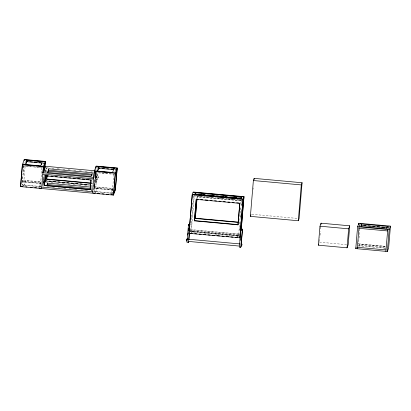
<?xml version="1.0" encoding="UTF-8"?>
<svg xmlns="http://www.w3.org/2000/svg" width="411" height="411" viewBox="0 0 411 411"><rect width="100%" height="100%" fill="white"/><g stroke="black" fill="none" stroke-linecap="round" stroke-linejoin="round"><path stroke-width="0.31" stroke-dasharray="2.06 1.54" d="M23.756 165.751L22.369 181.605L42.143 183.414M23.725 165.366L24.018 161.811M23.797 166.059L22.209 185.053L23.941 180.306L25.153 165.741M23.668 185.9L25.302 180.676L40.55 182.068L40.427 183.501L38.875 187.77M23.627 186.378L25.184 182.109L25.302 180.676M38.917 187.293L40.55 182.068M41.948 167.719L40.36 186.712L41.008 184.929M43.571 164.236L43.674 162.967L42.811 165.345M43.422 183.527L44.121 175.132M44.188 175.168L43.509 183.285L41.593 183.111M43.314 186.363L44.188 175.918M43.967 182.027L44.203 178.374M44.717 172.23L44.871 170.39M45.385 172.296L45.652 169.111L44.604 171.998M46.171 172.363L46.53 168.063L44.999 172.271M91.093 188.567L91.175 187.611M91.232 190.745L92.203 179.073M95.891 168.382L94.242 188.171L112.742 189.867M95.629 172.317L94.33 187.935L112.83 189.625M95.686 171.695L95.84 169.82M94.941 182.376L95.424 176.643L96.472 173.755L97.926 173.889L97.448 179.622L96.395 182.51L94.941 182.376L95.994 179.489L96.472 173.755M93.497 190.211L94.787 186.671L95.984 172.337L94.078 172.163M97.027 172.312L95.809 186.871L94.083 191.624L95.671 172.63L97.397 167.878M95.542 192.471L97.176 187.246L112.424 188.639L112.301 190.072L110.749 194.341M96.395 182.51L96.873 176.771L97.926 173.889M95.501 192.949L97.058 188.68L97.176 187.246M110.79 193.864L112.424 188.639M113.821 174.29L112.234 193.283L113.097 190.904M115.44 170.806L115.548 169.538L114.684 171.911M190.576 223.106L190.735 221.2M191.11 216.761L191.213 215.492M191.639 210.417L191.742 209.148M192.168 204.072L192.276 202.803M192.646 198.359L192.805 196.458M193.632 195.985L190.637 231.825L191.428 229.662L194.367 194.465M191.716 233.058L192.425 230.001L238.164 234.178L237.455 237.234L238.164 234.178M191.911 232.513L192.425 230.001M196.977 198.22L197.172 196.715L240.733 200.696L240.414 204.493M197.013 198.611L197.172 196.715M239.413 216.505L239.567 214.609M239.937 210.18L240.096 208.285M241.545 200.368L238.555 236.202L239.341 234.039M239.664 230.201L239.932 227M240.199 223.8L240.409 221.241M240.676 218.041L240.944 214.84M241.211 211.639L241.478 208.444M241.745 205.243L241.961 202.68M253.258 189.25L253.366 187.971M319.532 241.555L319.85 237.753M320.061 235.22L320.38 231.424M320.59 228.891L320.75 226.99M359.795 228.865L358.526 244.062L385.292 246.508M385.035 246.734L359.892 244.437L359.774 245.87L385.544 248.223M98.229 177.927L98.434 175.754L98.229 177.927L94.422 177.578M24.876 163.09L25.523 161.312M21.624 182.546L22.487 180.172L40.987 181.862M21.5 183.979L22.456 181.364L40.956 183.054M42.585 184.724L44.085 180.593M42.554 185.906L43.751 182.618M95.028 173.853L95.676 172.081M94.479 176.468L95.984 172.337M91.18 191.356L92.054 188.952M93.405 189.368L94.905 185.238L92.999 185.063M240.733 200.696L197.085 196.956M358.073 246.42L358.495 245.254L385.261 247.699M359.157 246.456L359.892 244.437M384.747 249.318L385.297 247.802M42.574 162.869L43.849 162.987M96.431 167.791L97.859 167.919M115.085 169.496L117.001 169.671M46.433 167.806L48.339 167.981M52.151 168.33L54.057 168.505M57.237 168.793L59.775 169.024M62.95 169.317L65.493 169.548M68.036 169.779L71.211 170.072M73.749 170.303L76.929 170.596M79.467 170.827L82.01 171.058M85.185 171.346L87.728 171.582M90.903 171.87L93.441 172.101M25.333 165.952L40.581 167.344M98.481 172.635L112.455 173.915M45.076 167.929L48.251 168.222M93.991 172.404L95.897 172.574M22.98 165.987L42.759 167.796M94.854 172.553L114.787 174.377M43.258 170.714L47.065 171.058M95.265 175.466L98.434 175.754M95.424 176.643L96.873 176.771M95.994 179.489L97.448 179.622M43.155 177.639L44.126 177.732M91.247 183.095L92.516 183.214L91.16 183.337M92.912 185.304L94.818 185.479M45.873 182.201L47.779 182.376M50.954 182.664L53.497 182.895M56.672 183.188L59.215 183.419M62.39 183.707L64.933 183.943M68.108 184.231L70.646 184.462M73.189 184.698L75.732 184.929M78.907 185.217L81.445 185.448M84.625 185.741L87.163 185.972M92.881 186.496L94.787 186.671M194.829 195.785L199.273 196.191M199.91 196.253L204.991 196.715M205.628 196.771L208.803 197.064M211.346 197.295L214.521 197.588M217.065 197.819L221.508 198.225M222.145 198.282L227.226 198.749M227.864 198.806L232.945 199.268M233.582 199.33L238.663 199.792M239.294 199.849L240.569 199.967M41.624 181.919L43.54 182.094M94.36 186.738L112.861 188.433M193.447 195.97L242.999 200.501M25.184 182.109L40.427 183.501M97.058 188.68L112.301 190.072M46.972 186.82L48.868 186.995M52.654 187.339L54.55 187.514M58.336 187.858L59.6 187.976M64.018 188.377L65.914 188.551M69.069 188.839L71.596 189.07M74.751 189.358L77.273 189.589M81.065 189.933L82.955 190.108M85.483 190.339L88.637 190.627M23.751 184.945L38.994 186.337M95.624 191.516L110.867 192.908M21.398 184.981L41.326 186.8M93.266 191.547L113.2 193.37M251.809 214.265L297.168 218.411M358.613 243.821L385.379 246.266M190.457 229.569L239.521 234.054M319.481 242.187L348.158 244.807M189.944 230.72L239.49 235.246M189.856 230.961L239.402 235.488M192.307 231.434L238.046 235.611M191.834 231.624L237.573 235.801M189.82 231.747L239.521 236.294M96.713 179.484L96.739 179.227L96.713 179.484"/><path stroke-width="0.62" d="M92.511 192.923L94.247 171.305L96.153 166.075L117.207 167.996L115.383 189.856L113.477 195.086L20.55 186.594L22.374 164.734L24.28 159.504L45.333 161.425L44.758 168.299M24.177 160.752L24.28 159.504M25.919 164.354L27.008 160.249L42.256 161.641L40.699 165.91L25.456 164.518L27.008 160.249M41.603 188.521L43.427 166.661L45.333 161.425M42.975 172.918L43.52 166.419L22.461 164.492L20.55 186.594M44.671 168.541L45.246 161.667L24.192 159.745M45.205 167.215L45.287 166.255L94.833 170.786M44.414 185.525L45.308 175.61L44.414 185.525L90.153 189.707L91.047 179.792L90.153 189.707M45.914 175.435L45.451 180.963L44.136 184.575M91.16 183.337L46.69 179.273L46.993 175.646M46.69 179.273L47.08 175.405M47.095 185.793L47.655 183.157L90.584 187.077M47.856 172.661L48.852 168.818L92.413 172.8L91.098 176.411L47.537 172.43L48.852 168.818M93.816 177.311L94.335 171.063L115.388 172.99L113.564 194.85L111.011 194.614M95.907 168.186L96.066 166.311L117.12 168.238L115.296 190.098M98.763 168.253L98.881 166.82L114.13 168.212L114.006 169.645L98.763 168.253L97.792 170.919M113.477 195.086L115.301 173.226L117.207 167.996M190.236 224.396L188.783 224.262L188.433 225.223L186.995 242.423L188.449 242.557L188.798 241.596M187.503 239.551L187.611 238.277M187.878 235.092L188.038 233.181M188.248 230.633L188.464 228.084M188.675 225.536L188.783 224.262M188.978 233.366L192.302 194.424L243.117 199.068L239.885 237.769L188.978 233.366L192.209 194.66L193.175 192.014L243.995 196.664L241.293 229.019M188.449 242.557L189.245 233.001M189.512 229.816L189.671 227.905M188.957 239.685L189.492 233.314M241.2 197.866L241.278 196.91L195.538 192.728L195.42 194.162L241.159 198.343M239.803 203.733L237.974 224.843L194.413 220.861L196.206 199.361L198.189 199.294M194.413 220.861L196.294 199.119M238.848 222.438L195.287 218.457L196.926 198.852M195.287 218.457L196.961 199.243M237.974 224.843L239.767 203.342L196.206 199.361M239.798 238.01L243.029 199.309L243.995 196.664M241.226 244.463L242.505 229.174L241.052 229.04L239.269 247.201L240.718 247.335L241.067 246.374M240.096 240.507L240.255 238.596M240.522 235.411L240.63 234.136M240.892 230.951L241.052 229.04M241.206 229.261L243.908 196.9L193.088 192.256M240.718 247.335L242.505 229.174M250.386 216.371L253.376 180.537L254.168 178.374L302.08 182.751L299.09 218.585L298.299 220.753L250.386 216.371L250.977 214.748M254.06 179.653L254.168 178.374M298.299 220.753L301.294 184.914L302.08 182.751M318.386 245.192L319.974 226.199L321.068 223.194L349.74 225.814L348.158 244.807L347.064 247.812L318.386 245.192L318.823 243.99M320.96 224.457L321.068 223.194M347.064 247.812L348.646 228.819L349.74 225.814M355.772 248.609L357.601 226.749L358.87 223.26L390.45 226.148L388.626 248.008L387.357 251.496L355.772 248.609L356.198 247.448M358.767 224.514L358.87 223.26M357.226 248.742L359.05 226.882L360.324 223.394M361.48 225.444L361.598 224.01L387.373 226.363L387.249 227.797L361.48 225.444L361.11 226.451M385.903 251.362L387.727 229.502L388.996 226.014M387.357 251.496L389.181 229.636L390.45 226.148M41.552 164.677L42.133 163.075L26.89 161.682M43.396 167.852L45.128 163.1M45.287 166.255L42.919 172.754L93.739 177.398M43.982 170.94L44.64 169.132M46.782 185.561L47.655 183.157M98.881 166.82L97.33 171.089L112.573 172.481L114.13 168.212M115.27 174.423L117.001 169.671M113.683 193.417L115.414 188.664M192.178 195.857L192.574 194.773M195.538 192.728L194.948 194.352L240.687 198.534L241.278 196.91M242.999 200.501L243.785 198.333M240.003 236.335L240.594 234.712M361.598 224.01L360.678 226.533L386.453 228.891L387.373 226.363M253.376 180.537L301.294 184.914M26.623 161.41L27.902 161.528M29.813 161.703L32.366 161.934M34.283 162.109L36.831 162.345M39.384 162.576L40.658 162.694M98.496 167.981L99.775 168.094M102.324 168.33L104.24 168.505M106.793 168.736L108.704 168.911M111.258 169.147L113.174 169.322M22.374 164.734L43.427 166.661M94.247 171.305L115.301 173.226M48.734 170.252L92.29 174.233M48.334 171.176L92.095 175.173M42.801 174.187L93.621 178.831M46.577 175.728L48.483 175.898M51.026 176.134L52.932 176.309M55.47 176.54L57.376 176.715M59.919 176.946L61.825 177.12M64.368 177.352L66.274 177.526M68.812 177.758L70.718 177.932M73.261 178.163L75.167 178.338M77.705 178.569L80.248 178.806M82.154 178.975L84.697 179.211M86.603 179.386L89.141 179.617M45.22 175.851L90.959 180.028M46.777 179.032L91.247 183.095M194.871 193.864L196.145 193.982M198.683 194.213L200.589 194.388M203.132 194.619L205.038 194.793M207.576 195.025L209.482 195.199M212.025 195.43L213.931 195.605M216.474 195.836L218.375 196.011M220.918 196.247L222.824 196.417M225.367 196.653L227.273 196.828M229.811 197.059L231.717 197.234M234.26 197.465L236.798 197.696M238.704 197.871L241.247 198.102M45.359 180.706L46.628 180.825M49.171 181.056L51.077 181.23M53.615 181.462L55.521 181.636M58.064 181.868L59.97 182.042M62.508 182.273L64.414 182.448M66.957 182.684L68.863 182.854M71.401 183.09L73.307 183.265M75.85 183.496L77.756 183.671M80.294 183.902L82.2 184.077M84.743 184.308L86.649 184.482M45.272 180.948L90.374 185.068M192.209 194.66L243.029 199.309M47.537 184.59L90.466 188.51M44.501 185.284L90.24 189.466M200.717 199.525L202.608 199.695M205.135 199.926L207.658 200.157M210.185 200.388L212.076 200.563M214.604 200.794L216.499 200.969M219.022 201.195L220.918 201.369M223.44 201.601L225.336 201.775M227.858 202.007L229.754 202.176M232.282 202.407L234.172 202.582M236.7 202.813L239.223 203.044M41.722 187.087L92.542 191.732M21.274 186.414L22.554 186.527M25.744 186.82L27.018 186.938M30.209 187.231L32.12 187.406M34.673 187.637L36.589 187.812M39.137 188.048L41.054 188.223M93.148 192.98L95.064 193.155M97.613 193.391L99.529 193.566M102.082 193.797L103.993 193.971M106.547 194.208L108.463 194.382M363.935 225.418L365.852 225.593M368.4 225.824L370.311 225.999M372.859 226.235L374.77 226.41M377.319 226.641L379.867 226.877M381.783 227.052L384.331 227.283M357.601 226.749L389.181 229.636M358.931 228.316L387.609 230.936M319.974 226.199L348.646 228.819M195.374 218.215L238.303 222.14M194.501 220.62L238.061 224.601M188.433 225.223L189.882 225.356M240.702 230.001L242.156 230.134M357.344 247.309L386.021 249.929M190.339 233.243L192.24 233.417M194.783 233.648L196.689 233.823M199.232 234.054L201.138 234.229M203.676 234.46L205.582 234.635M208.125 234.866L210.031 235.041M212.569 235.272L214.475 235.446M217.018 235.678L219.556 235.914M222.099 236.145L224.005 236.32M226.543 236.551L228.449 236.726M230.992 236.957L232.898 237.132M235.441 237.363L237.347 237.537M188.608 239.238L239.978 243.934M188.397 241.411L239.135 246.045M186.491 241.041L186.707 239.068L186.491 241.041M241.668 246.081L241.879 244.108L241.668 246.081"/></g></svg>
